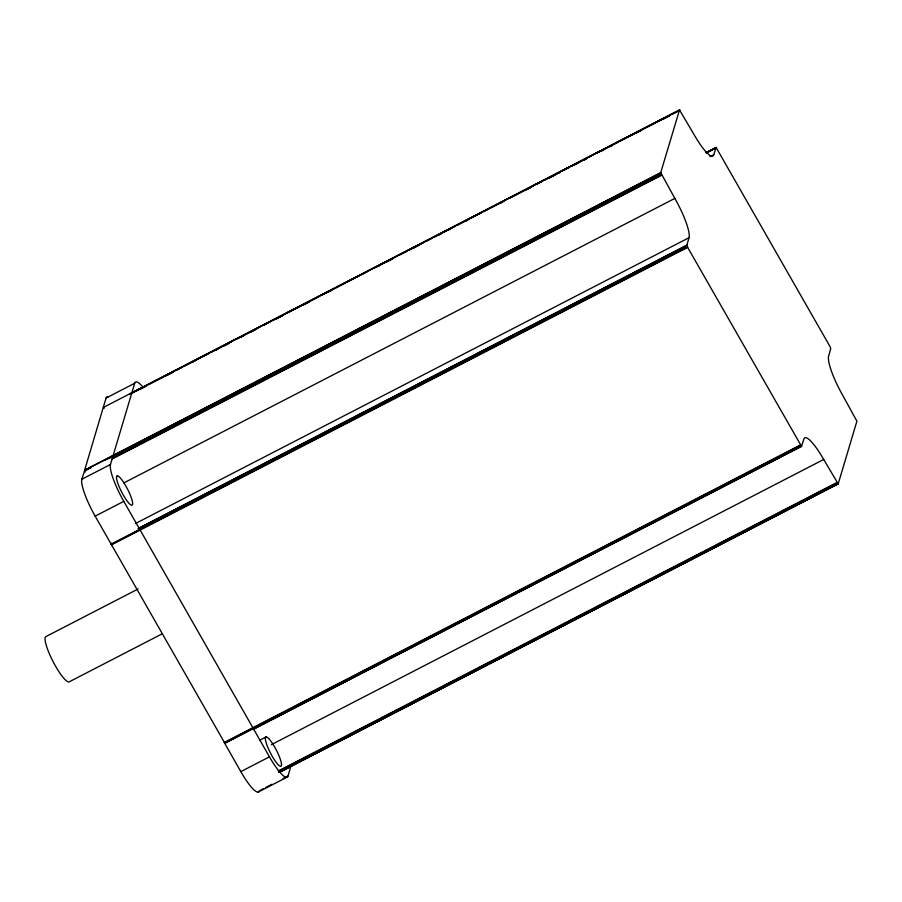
<?xml version="1.0" encoding="UTF-8"?>
<svg xmlns="http://www.w3.org/2000/svg" width="902" height="902" viewBox="0 0 902 902"><rect width="100%" height="100%" fill="white"/><g stroke="black" fill="none" stroke-linecap="round" stroke-linejoin="round"><path stroke-width="1.35" d="M283.081 778.505L288.065 775.934L290.76 766.576M108.285 396.767A32.889 6.573 62.7 0 0 106.053 398.053L84.664 470.1L85.239 471.938M143.035 387.161A32.889 6.573 62.7 0 0 134.691 383.26L110.484 464.462A32.889 6.573 62.7 0 0 123.788 501.354L269.45 756.834A32.889 6.573 62.7 0 0 288.065 775.934M713.764 154.704L716.109 147.466L829.987 346.481L830.742 348.702L828.611 356.155A35.02 7.002 62.7 0 0 842.784 395.448L856.9 421.2L838.195 483.9L823.695 459.468A35.02 7.002 62.7 0 0 803.874 439.127L801.528 446.377L687.64 247.362L686.884 245.13L689.027 237.688A35.02 7.002 62.7 0 0 674.843 198.395L660.726 172.632L679.522 109.931L693.931 134.364A35.02 7.002 62.7 0 0 713.764 154.704L710.009 156.644M225.026 743.519L95.161 516.147A32.889 6.573 62.7 0 1 81.845 479.244L84.698 470.325L660.76 172.857M106.053 398.053L134.691 383.26M679.522 109.931L103.448 407.4L104.26 408.155M129.82 393.903L679.646 109.988M132.459 392.72L679.792 110.1M132.628 392.877L147.624 385.131M150.127 383.835L173.86 371.579M176.364 370.294L182.61 367.069M185.113 365.772L200.109 358.026M202.6 356.741L208.858 353.516M211.35 352.22L231.352 341.903M237.598 338.667L257.589 328.351M263.835 325.126L270.081 321.89M272.584 320.605L283.826 314.798M286.329 313.513L318.823 296.735M321.315 295.439L345.06 283.183M347.563 281.886L367.554 271.57M373.8 268.334L393.791 258.017M400.048 254.792L406.295 251.568M408.786 250.271L423.782 242.525M426.285 241.24L432.532 238.015M435.035 236.719L455.025 226.402M457.528 225.105L481.273 212.849M483.765 211.553L503.767 201.236M510.013 198.012L533.747 185.744M536.25 184.459L542.497 181.234M545 179.938L559.995 172.192M562.498 170.906L568.745 167.682M571.237 166.385L586.232 158.651M588.735 157.354L591.238 156.069M597.485 152.833L612.481 145.098M614.972 143.801L617.475 142.516M619.978 141.219L643.712 128.963M646.215 127.678L669.961 115.411M672.464 114.126L678.71 110.901M140.306 389.202L145.301 386.62M166.543 375.649L172.789 372.425M192.791 362.097L195.283 360.811M215.285 350.483L217.777 349.198M224.023 345.973L229.029 343.391M241.522 336.931L244.025 335.645M250.271 332.421L255.266 329.839M276.508 318.868L282.754 315.644M302.756 305.316L309.003 302.091M328.993 291.763L331.496 290.478M377.735 266.597L380.227 265.312M386.473 262.087L392.731 258.863M412.721 248.535L418.968 245.31M438.958 234.982L441.461 233.697M447.708 230.472L450.211 229.176M465.207 221.43L467.698 220.144M500.193 203.367L502.696 202.082M526.43 189.815L531.436 187.233M548.923 178.201L555.17 174.977M557.673 173.68L560.176 172.395M575.172 164.649L577.663 163.363M583.921 160.139L586.413 158.842M601.408 151.096L603.912 149.811M610.158 146.586L612.661 145.29M636.395 133.034L641.401 130.452M662.643 119.481L668.889 116.257M84.664 470.1L660.726 172.632M84.754 470.585L91.001 467.36M104.745 460.268L660.828 173.128M86.096 470.246L91.091 467.664M108.59 458.633L660.918 173.432M112.446 457.021L661.031 173.759M112.581 457.37L661.155 174.109M112.739 457.742L661.313 174.481M112.908 458.126L661.482 174.853M111.848 459.152L661.673 175.236M706.007 152.618L716.109 147.466M706.232 152.686L716.222 147.522M706.379 152.788L716.368 147.624M706.537 152.945L716.538 147.781M81.845 479.244L110.484 464.462M123.766 482.953L674.843 198.395M95.161 516.147L123.788 501.354M135.447 523.532L689.027 237.688M138.31 528.403L686.884 245.13M138.344 528.628L686.918 245.355M138.401 528.899L686.986 245.626M138.491 529.192L687.065 245.93M139.844 528.876L687.177 246.257M687.64 247.362L111.566 544.819L111.239 544.075L687.313 246.607M111.397 544.436L687.471 246.979M138.164 588.95L46.16 636.462A25.493 5.096 62.7 0 0 52.395 660.253A25.493 5.096 62.7 0 0 69.003 681.946L162.236 633.802M224.237 742.493L800.311 445.036M800.525 445.34L224.451 742.808L240.823 771.616A32.889 6.573 62.7 0 0 259.438 790.716M224.654 743.079L800.717 445.622M224.846 743.327L800.92 445.859M252.515 729.323L801.1 446.062M252.684 729.481L801.258 446.208M252.819 729.583L801.63 446.389M259.844 740.17L266.067 736.957M271.367 744.669L823.695 459.468M240.823 771.616L269.45 756.834M278.312 770.984L836.887 482.559M278.526 771.289L837.101 482.863M278.718 771.571L837.304 483.134M278.91 771.808L837.496 483.382M279.09 771.999L837.665 483.573M279.259 772.157L837.834 483.731M279.406 772.27L837.981 483.833M279.462 772.36L838.195 483.9M260.678 790.073L263.17 788.788M265.662 787.502L271.885 784.289M258.197 792.069L286.836 777.287M111.239 544.075L110.811 542.598M281.492 763.994L281.413 765.629A16.439 3.292 62.7 0 1 272.111 756.079L270.081 752.302A16.439 3.292 62.7 0 1 268.728 738.58A16.439 3.292 62.7 0 1 281.492 763.994M117.125 475.906L116.561 476.684A16.439 3.292 62.7 0 0 123.484 495.401L125.603 498.829A16.439 3.292 62.7 0 0 132.042 505.199L132.594 504.41A16.439 3.292 62.7 0 0 127.712 489.448L125.671 485.693A16.439 3.292 62.7 0 0 117.125 475.906"/></g></svg>
